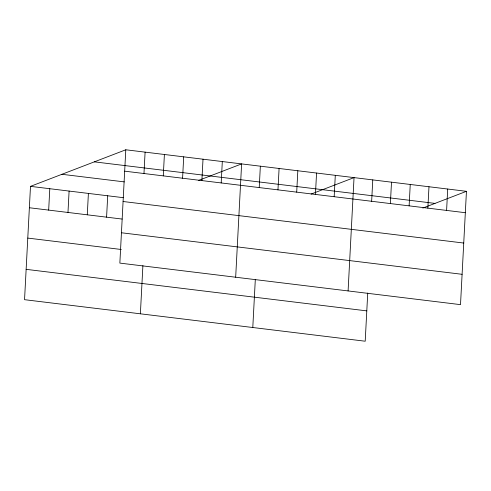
<?xml version="1.0" encoding="UTF-8"?>
<svg xmlns="http://www.w3.org/2000/svg" width="491" height="491" viewBox="0 0 491 491"><rect width="100%" height="100%" fill="white"/><g stroke="black" fill="none" stroke-linecap="round" stroke-linejoin="round"><path stroke-width="0.74" d="M125.794 149.78L119.853 263.102L460.509 304.641L466.45 191.318L125.794 149.78L30.491 186.359L24.55 299.682L365.206 341.22L367.734 293.023M48.67 210.105L49.794 188.716M67.979 212.456L69.096 191.067M87.281 214.812L88.398 193.423M106.584 217.163L107.707 195.774M143.973 173.526L145.097 152.136M140.377 313.804L142.899 265.606M163.276 175.876L164.399 154.487M182.584 178.233L183.702 156.844M201.887 180.584L203.01 159.194M221.189 182.94L222.313 161.551M235.674 277.225L241.615 163.902L198.689 180.381M259.23 187.574L260.353 166.185M252.791 327.509L255.32 279.311M277.967 189.864L279.091 168.474M296.705 192.147L297.822 170.758M315.437 194.43L316.56 173.041M334.175 196.713L335.298 175.324M348.094 290.93L354.036 177.613L311.11 194.086M371.65 201.285L372.767 179.896M390.382 203.569L391.505 182.179M409.12 205.852L410.243 184.463M427.857 208.135L428.981 186.746M446.595 210.424L447.712 189.035M422.849 208.055L466.45 191.318M94.34 161.852L435.001 203.391M124.671 171.169L465.327 212.707M61.94 174.293L124.303 181.891M30.491 186.359L123.296 197.677M123.081 201.506L463.737 243.045M29.368 207.748L122.173 219.066M121.443 232.765L462.099 274.303M27.778 238.086L121.326 249.496M26.14 269.344L366.802 310.883"/></g></svg>
